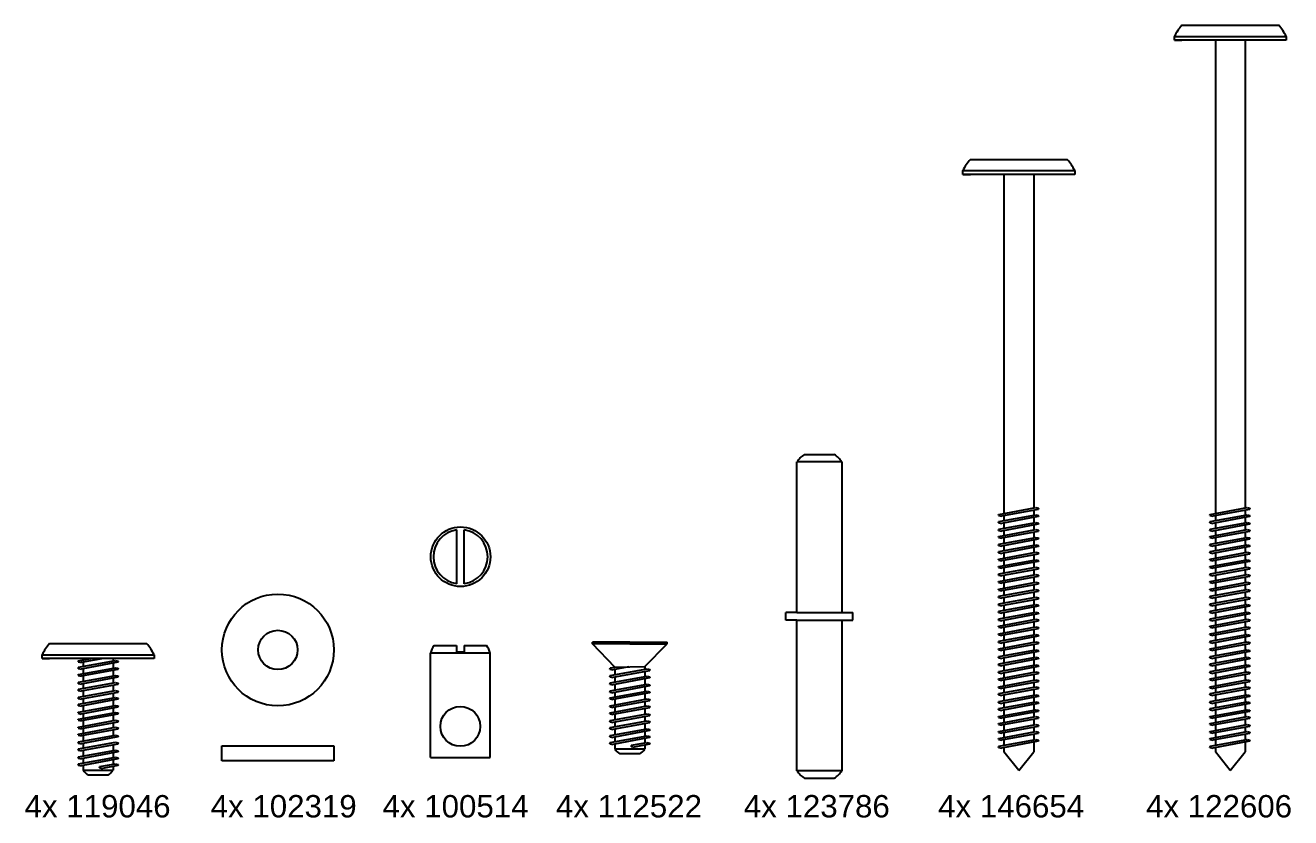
# Model space of a CAD drawing. Header units: millimetres. Extents: x -29 to 1292, y 25 to 454.
# Drawn here: x 33.96 to 50.92, y 242.59 to 253.22 of the extents above; entities that cross this region are included whole.
import ezdxf

# ---------------------------------------------------------------- set-up
doc = ezdxf.new("R2010")
doc.units = ezdxf.units.MM
doc.layers.get('0').update_dxf_attribs({"color": 70})
doc.layers.add('VITIGIUSTO', color=61, linetype='Continuous')
doc.styles.get("Standard").update_dxf_attribs({"font": 'arial.ttf'})

msp = doc.modelspace()

# ---------------------------------------------------------------- linework, layer by layer
at = {"layer": 'VITIGIUSTO'}
for p, q in [((49.462, 253.219), (50.762, 253.219)), ((49.362, 253.019), (49.362, 253.069)), ((49.362, 253.019), (49.362, 253.069)), ((49.362, 253.069), (50.862, 253.069)), ((50.862, 253.019), (49.362, 253.019)), ((49.362, 253.019), (49.462, 253.019)), ((49.912, 253.019), (49.912, 246.67)), ((50.312, 253.019), (50.312, 246.743)), ((50.862, 253.069), (50.862, 253.019)), ((46.627, 251.419), (47.927, 251.419)), ((46.527, 251.219), (46.527, 251.269)), ((46.527, 251.219), (46.527, 251.269)), ((46.527, 251.269), (48.027, 251.269)), ((48.027, 251.269), (48.027, 251.219)), ((48.027, 251.219), (46.527, 251.219)), ((46.527, 251.219), (46.627, 251.219)), ((47.077, 251.219), (47.077, 246.67)), ((47.477, 251.219), (47.477, 246.743)), ((44.303, 245.339), (44.303, 247.36)), ((44.903, 247.36), (44.303, 247.36)), ((44.403, 247.46), (44.803, 247.46)), ((44.903, 247.36), (44.903, 245.339)), ((47.004, 246.641), (47.008, 246.657)), ((47.008, 246.657), (47.503, 246.748)), ((47.536, 246.724), (47.044, 246.632)), ((47.477, 246.713), (47.477, 246.647)), ((47.503, 246.748), (47.539, 246.74)), ((47.539, 246.74), (47.536, 246.724)), ((49.839, 246.641), (49.843, 246.657)), ((49.843, 246.657), (50.338, 246.748)), ((50.37, 246.724), (49.879, 246.632)), ((50.312, 246.713), (50.312, 246.647)), ((50.338, 246.748), (50.374, 246.74)), ((50.374, 246.74), (50.37, 246.724)), ((47.004, 246.641), (47.044, 246.632)), ((47.004, 246.545), (47.008, 246.561)), ((47.004, 246.545), (47.044, 246.536)), ((47.008, 246.561), (47.503, 246.652)), ((47.008, 246.457), (47.503, 246.548)), ((47.536, 246.627), (47.044, 246.536)), ((47.536, 246.524), (47.044, 246.432)), ((47.077, 246.638), (47.077, 246.574)), ((47.077, 246.542), (47.077, 246.47)), ((47.477, 246.616), (47.477, 246.543)), ((47.477, 246.513), (47.477, 246.447)), ((47.503, 246.652), (47.539, 246.643)), ((47.503, 246.548), (47.539, 246.54)), ((47.539, 246.643), (47.536, 246.627)), ((47.539, 246.54), (47.536, 246.524)), ((49.839, 246.641), (49.879, 246.632)), ((49.839, 246.545), (49.843, 246.561)), ((49.839, 246.545), (49.879, 246.536)), ((49.843, 246.561), (50.338, 246.652)), ((49.843, 246.457), (50.338, 246.548)), ((50.37, 246.627), (49.879, 246.536)), ((50.37, 246.524), (49.879, 246.432)), ((49.912, 246.638), (49.912, 246.574)), ((49.912, 246.542), (49.912, 246.47)), ((50.312, 246.616), (50.312, 246.543)), ((50.312, 246.513), (50.312, 246.447)), ((50.338, 246.652), (50.374, 246.643)), ((50.338, 246.548), (50.374, 246.54)), ((50.374, 246.643), (50.37, 246.627)), ((50.374, 246.54), (50.37, 246.524)), ((39.743, 245.727), (39.743, 246.448)), ((39.843, 245.727), (39.843, 246.448)), ((47.004, 246.441), (47.008, 246.457)), ((47.004, 246.441), (47.044, 246.432)), ((47.004, 246.345), (47.008, 246.361)), ((47.004, 246.345), (47.044, 246.336)), ((47.008, 246.361), (47.503, 246.452)), ((47.008, 246.257), (47.503, 246.348)), ((47.536, 246.427), (47.044, 246.336)), ((47.536, 246.324), (47.044, 246.232)), ((47.077, 246.438), (47.077, 246.374)), ((47.077, 246.342), (47.077, 246.27)), ((47.477, 246.416), (47.477, 246.343)), ((47.503, 246.452), (47.539, 246.443)), ((47.503, 246.348), (47.539, 246.34)), ((47.539, 246.443), (47.536, 246.427)), ((47.539, 246.34), (47.536, 246.324)), ((49.839, 246.441), (49.843, 246.457)), ((49.839, 246.441), (49.879, 246.432)), ((49.839, 246.345), (49.843, 246.361)), ((49.839, 246.345), (49.879, 246.336)), ((49.843, 246.361), (50.338, 246.452)), ((49.843, 246.257), (50.338, 246.348)), ((50.37, 246.427), (49.879, 246.336)), ((50.37, 246.324), (49.879, 246.232)), ((49.912, 246.438), (49.912, 246.374)), ((49.912, 246.342), (49.912, 246.27)), ((50.312, 246.416), (50.312, 246.343)), ((50.338, 246.452), (50.374, 246.443)), ((50.338, 246.348), (50.374, 246.34)), ((50.374, 246.443), (50.37, 246.427)), ((50.374, 246.34), (50.37, 246.324)), ((47.004, 246.241), (47.008, 246.257)), ((47.004, 246.241), (47.044, 246.232)), ((47.004, 246.142), (47.008, 246.157)), ((47.008, 246.157), (47.503, 246.248)), ((47.008, 246.057), (47.503, 246.148)), ((47.536, 246.224), (47.044, 246.132)), ((47.077, 246.238), (47.077, 246.17)), ((47.477, 246.313), (47.477, 246.243)), ((47.477, 246.213), (47.477, 246.143)), ((47.503, 246.248), (47.539, 246.24)), ((47.503, 246.148), (47.539, 246.14)), ((47.539, 246.24), (47.536, 246.224)), ((49.839, 246.241), (49.843, 246.257)), ((49.839, 246.241), (49.879, 246.232)), ((49.839, 246.142), (49.843, 246.157)), ((49.843, 246.157), (50.338, 246.248)), ((49.843, 246.057), (50.338, 246.148)), ((50.37, 246.224), (49.879, 246.132)), ((49.912, 246.238), (49.912, 246.17)), ((50.312, 246.313), (50.312, 246.243)), ((50.312, 246.213), (50.312, 246.143)), ((50.338, 246.248), (50.374, 246.24)), ((50.338, 246.148), (50.374, 246.14)), ((50.374, 246.24), (50.37, 246.224)), ((47.004, 246.142), (47.044, 246.132)), ((47.004, 246.041), (47.008, 246.057)), ((47.004, 246.041), (47.044, 246.032)), ((47.008, 245.958), (47.503, 246.049)), ((47.536, 246.124), (47.044, 246.032)), ((47.536, 246.024), (47.044, 245.933)), ((47.077, 246.138), (47.077, 246.07)), ((47.077, 246.038), (47.077, 245.971)), ((47.477, 246.113), (47.477, 246.044)), ((47.477, 246.013), (47.477, 245.943)), ((47.503, 246.049), (47.539, 246.04)), ((47.539, 246.14), (47.536, 246.124)), ((47.539, 246.04), (47.536, 246.024)), ((49.839, 246.142), (49.879, 246.132)), ((49.839, 246.041), (49.843, 246.057)), ((49.839, 246.041), (49.879, 246.032)), ((49.843, 245.958), (50.338, 246.049)), ((50.37, 246.124), (49.879, 246.032)), ((50.37, 246.024), (49.879, 245.933)), ((49.912, 246.138), (49.912, 246.07)), ((49.912, 246.038), (49.912, 245.971)), ((50.312, 246.113), (50.312, 246.044)), ((50.312, 246.013), (50.312, 245.943)), ((50.338, 246.049), (50.374, 246.04)), ((50.374, 246.14), (50.37, 246.124)), ((50.374, 246.04), (50.37, 246.024)), ((47.004, 245.942), (47.008, 245.958)), ((47.004, 245.942), (47.044, 245.933)), ((47.004, 245.841), (47.008, 245.857)), ((47.004, 245.841), (47.044, 245.832)), ((47.008, 245.857), (47.503, 245.948)), ((47.008, 245.758), (47.503, 245.849)), ((47.536, 245.924), (47.044, 245.832)), ((47.536, 245.824), (47.044, 245.733)), ((47.077, 245.939), (47.077, 245.87)), ((47.077, 245.838), (47.077, 245.771)), ((47.477, 245.913), (47.477, 245.844)), ((47.477, 245.813), (47.477, 245.741)), ((47.503, 245.948), (47.539, 245.94)), ((47.503, 245.849), (47.539, 245.84)), ((47.539, 245.94), (47.536, 245.924)), ((47.539, 245.84), (47.536, 245.824)), ((49.839, 245.942), (49.843, 245.958)), ((49.839, 245.942), (49.879, 245.933)), ((49.839, 245.841), (49.843, 245.857)), ((49.839, 245.841), (49.879, 245.832)), ((49.843, 245.857), (50.338, 245.948)), ((49.843, 245.758), (50.338, 245.849)), ((50.37, 245.924), (49.879, 245.832)), ((50.37, 245.824), (49.879, 245.733)), ((49.912, 245.939), (49.912, 245.87)), ((49.912, 245.838), (49.912, 245.771)), ((50.312, 245.913), (50.312, 245.844)), ((50.312, 245.813), (50.312, 245.741)), ((50.338, 245.948), (50.374, 245.94)), ((50.338, 245.849), (50.374, 245.84)), ((50.374, 245.94), (50.37, 245.924)), ((50.374, 245.84), (50.37, 245.824)), ((47.004, 245.742), (47.008, 245.758)), ((47.004, 245.742), (47.044, 245.733)), ((47.004, 245.639), (47.008, 245.655)), ((47.004, 245.639), (47.044, 245.63)), ((47.008, 245.655), (47.503, 245.746)), ((47.008, 245.558), (47.503, 245.649)), ((47.536, 245.721), (47.044, 245.63)), ((47.077, 245.739), (47.077, 245.668)), ((47.477, 245.71), (47.477, 245.644)), ((47.503, 245.746), (47.539, 245.737)), ((47.503, 245.649), (47.539, 245.64)), ((47.539, 245.737), (47.536, 245.721)), ((47.539, 245.64), (47.536, 245.624)), ((49.839, 245.742), (49.843, 245.758)), ((49.839, 245.742), (49.879, 245.733)), ((49.839, 245.639), (49.843, 245.655)), ((49.839, 245.639), (49.879, 245.63)), ((49.843, 245.655), (50.338, 245.746)), ((49.843, 245.558), (50.338, 245.649)), ((50.37, 245.721), (49.879, 245.63)), ((49.912, 245.739), (49.912, 245.668)), ((50.312, 245.71), (50.312, 245.644)), ((50.338, 245.746), (50.374, 245.737)), ((50.338, 245.649), (50.374, 245.64)), ((50.374, 245.737), (50.37, 245.721)), ((50.374, 245.64), (50.37, 245.624)), ((47.004, 245.542), (47.008, 245.558)), ((47.004, 245.542), (47.044, 245.533)), ((47.008, 245.455), (47.503, 245.546)), ((47.536, 245.624), (47.044, 245.533)), ((47.536, 245.521), (47.044, 245.43)), ((47.077, 245.636), (47.077, 245.571)), ((47.077, 245.539), (47.077, 245.468)), ((47.477, 245.613), (47.477, 245.541)), ((47.477, 245.51), (47.477, 245.444)), ((47.503, 245.546), (47.539, 245.537)), ((47.539, 245.537), (47.536, 245.521)), ((49.839, 245.542), (49.843, 245.558)), ((49.839, 245.542), (49.879, 245.533)), ((49.843, 245.455), (50.338, 245.546)), ((50.37, 245.624), (49.879, 245.533)), ((50.37, 245.521), (49.879, 245.43)), ((49.912, 245.636), (49.912, 245.571)), ((49.912, 245.539), (49.912, 245.468)), ((50.312, 245.613), (50.312, 245.541)), ((50.312, 245.51), (50.312, 245.444)), ((50.338, 245.546), (50.374, 245.537)), ((50.374, 245.537), (50.37, 245.521)), ((44.303, 245.339), (44.153, 245.339)), ((44.153, 245.239), (44.153, 245.339)), ((44.303, 245.339), (44.903, 245.339)), ((44.903, 245.339), (45.053, 245.339)), ((45.053, 245.239), (45.053, 245.339)), ((47.004, 245.439), (47.008, 245.455)), ((47.004, 245.439), (47.044, 245.43)), ((47.004, 245.342), (47.008, 245.358)), ((47.004, 245.342), (47.044, 245.333)), ((47.008, 245.358), (47.503, 245.449)), ((47.008, 245.255), (47.503, 245.346)), ((47.536, 245.424), (47.044, 245.333)), ((47.536, 245.321), (47.044, 245.23)), ((47.077, 245.436), (47.077, 245.371)), ((47.077, 245.339), (47.077, 245.268)), ((47.477, 245.413), (47.477, 245.341)), ((47.477, 245.31), (47.477, 245.244)), ((47.503, 245.449), (47.539, 245.44)), ((47.503, 245.346), (47.539, 245.337)), ((47.539, 245.44), (47.536, 245.424)), ((47.539, 245.337), (47.536, 245.321)), ((49.839, 245.439), (49.843, 245.455)), ((49.839, 245.439), (49.879, 245.43)), ((49.839, 245.342), (49.843, 245.358)), ((49.839, 245.342), (49.879, 245.333)), ((49.843, 245.358), (50.338, 245.449)), ((49.843, 245.255), (50.338, 245.346)), ((50.37, 245.424), (49.879, 245.333)), ((50.37, 245.321), (49.879, 245.23)), ((49.912, 245.436), (49.912, 245.371)), ((49.912, 245.339), (49.912, 245.268)), ((50.312, 245.413), (50.312, 245.341)), ((50.312, 245.31), (50.312, 245.244)), ((50.338, 245.449), (50.374, 245.44)), ((50.338, 245.346), (50.374, 245.337)), ((50.374, 245.44), (50.37, 245.424)), ((50.374, 245.337), (50.37, 245.321)), ((44.303, 245.239), (44.153, 245.239)), ((44.303, 243.218), (44.303, 245.239)), ((44.303, 245.239), (44.903, 245.239)), ((44.903, 245.239), (44.903, 243.218)), ((44.903, 245.239), (45.053, 245.239)), ((47.004, 245.239), (47.008, 245.255)), ((47.004, 245.239), (47.044, 245.23)), ((47.004, 245.142), (47.008, 245.158)), ((47.004, 245.142), (47.044, 245.133)), ((47.008, 245.158), (47.503, 245.249)), ((47.008, 245.055), (47.503, 245.146)), ((47.536, 245.224), (47.044, 245.133)), ((47.077, 245.236), (47.077, 245.171)), ((47.077, 245.139), (47.077, 245.068)), ((47.477, 245.213), (47.477, 245.141)), ((47.503, 245.249), (47.539, 245.24)), ((47.503, 245.146), (47.539, 245.137)), ((47.539, 245.24), (47.536, 245.224)), ((47.539, 245.137), (47.536, 245.121)), ((49.839, 245.239), (49.843, 245.255)), ((49.839, 245.239), (49.879, 245.23)), ((49.839, 245.142), (49.843, 245.158)), ((49.839, 245.142), (49.879, 245.133)), ((49.843, 245.158), (50.338, 245.249)), ((49.843, 245.055), (50.338, 245.146)), ((50.37, 245.224), (49.879, 245.133)), ((49.912, 245.236), (49.912, 245.171)), ((49.912, 245.139), (49.912, 245.068)), ((50.312, 245.213), (50.312, 245.141)), ((50.338, 245.249), (50.374, 245.24)), ((50.338, 245.146), (50.374, 245.137)), ((50.374, 245.24), (50.37, 245.224)), ((50.374, 245.137), (50.37, 245.121)), ((47.004, 245.039), (47.008, 245.055)), ((47.004, 245.039), (47.044, 245.03)), ((47.008, 244.954), (47.503, 245.045)), ((47.536, 245.121), (47.044, 245.03)), ((47.536, 245.021), (47.044, 244.929)), ((47.077, 245.036), (47.077, 244.967)), ((47.477, 245.11), (47.477, 245.04)), ((47.477, 245.01), (47.477, 244.941)), ((47.503, 245.045), (47.539, 245.037)), ((47.539, 245.037), (47.536, 245.021)), ((49.839, 245.039), (49.843, 245.055)), ((49.839, 245.039), (49.879, 245.03)), ((49.843, 244.954), (50.338, 245.045)), ((50.37, 245.121), (49.879, 245.03)), ((50.37, 245.021), (49.879, 244.929)), ((49.912, 245.036), (49.912, 244.967)), ((50.312, 245.11), (50.312, 245.04)), ((50.312, 245.01), (50.312, 244.941)), ((50.338, 245.045), (50.374, 245.037)), ((50.374, 245.037), (50.37, 245.021)), ((34.284, 244.924), (35.584, 244.924)), ((39.389, 243.396), (39.389, 244.796)), ((40.189, 244.796), (39.389, 244.796)), ((39.439, 244.896), (39.739, 244.896)), ((39.739, 244.896), (39.739, 244.806)), ((39.839, 244.806), (39.739, 244.806)), ((39.839, 244.896), (39.839, 244.806)), ((39.839, 244.896), (40.139, 244.896)), ((40.189, 243.396), (40.189, 244.796)), ((42.062, 244.944), (41.562, 244.944)), ((41.562, 244.919), (41.562, 244.944)), ((42.062, 244.919), (41.562, 244.919)), ((41.862, 244.607), (41.562, 244.919)), ((42.062, 244.944), (42.562, 244.944)), ((42.062, 244.919), (42.562, 244.919)), ((42.262, 244.614), (42.562, 244.919)), ((42.562, 244.919), (42.562, 244.944)), ((47.004, 244.939), (47.008, 244.954)), ((47.004, 244.939), (47.044, 244.929)), ((47.004, 244.839), (47.008, 244.855)), ((47.004, 244.839), (47.044, 244.83)), ((47.008, 244.855), (47.503, 244.946)), ((47.008, 244.749), (47.503, 244.839)), ((47.536, 244.921), (47.044, 244.83)), ((47.536, 244.815), (47.044, 244.724)), ((47.077, 244.936), (47.077, 244.868)), ((47.077, 244.836), (47.077, 244.761)), ((47.477, 244.91), (47.477, 244.834)), ((47.477, 244.804), (47.477, 244.737)), ((47.503, 244.946), (47.539, 244.937)), ((47.503, 244.839), (47.539, 244.831)), ((47.539, 244.937), (47.536, 244.921)), ((47.539, 244.831), (47.536, 244.815)), ((49.839, 244.939), (49.843, 244.954)), ((49.839, 244.939), (49.879, 244.929)), ((49.839, 244.839), (49.843, 244.855)), ((49.839, 244.839), (49.879, 244.83)), ((49.843, 244.855), (50.338, 244.946)), ((49.843, 244.749), (50.338, 244.839)), ((50.37, 244.921), (49.879, 244.83)), ((50.37, 244.815), (49.879, 244.724)), ((49.912, 244.936), (49.912, 244.868)), ((49.912, 244.836), (49.912, 244.761)), ((50.312, 244.91), (50.312, 244.834)), ((50.312, 244.804), (50.312, 244.737)), ((50.338, 244.946), (50.374, 244.937)), ((50.338, 244.839), (50.374, 244.831)), ((50.374, 244.937), (50.37, 244.921)), ((50.374, 244.831), (50.37, 244.815)), ((34.184, 244.724), (34.184, 244.774)), ((34.184, 244.724), (34.184, 244.774)), ((34.184, 244.774), (35.684, 244.774)), ((35.684, 244.724), (34.184, 244.724)), ((34.184, 244.724), (34.284, 244.724)), ((34.666, 244.677), (34.67, 244.693)), ((34.666, 244.677), (34.706, 244.668)), ((34.67, 244.693), (34.838, 244.724)), ((34.67, 244.606), (35.165, 244.697)), ((35.006, 244.724), (34.706, 244.668)), ((35.197, 244.673), (34.706, 244.581)), ((34.734, 244.724), (34.734, 244.705)), ((34.734, 244.673), (34.734, 244.618)), ((35.084, 244.724), (34.784, 244.724)), ((35.134, 244.724), (35.134, 244.691)), ((35.134, 244.661), (35.134, 244.594)), ((35.165, 244.697), (35.201, 244.689)), ((35.201, 244.689), (35.197, 244.673)), ((35.684, 244.774), (35.684, 244.724)), ((47.004, 244.733), (47.008, 244.749)), ((47.004, 244.733), (47.044, 244.724)), ((47.004, 244.636), (47.008, 244.651)), ((47.004, 244.636), (47.044, 244.626)), ((47.008, 244.651), (47.503, 244.742)), ((47.008, 244.549), (47.503, 244.639)), ((47.536, 244.718), (47.044, 244.626)), ((47.077, 244.73), (47.077, 244.664)), ((47.077, 244.632), (47.077, 244.561)), ((47.477, 244.707), (47.477, 244.634)), ((47.503, 244.742), (47.539, 244.734)), ((47.503, 244.639), (47.539, 244.631)), ((47.539, 244.734), (47.536, 244.718)), ((47.539, 244.631), (47.536, 244.615)), ((49.839, 244.733), (49.843, 244.749)), ((49.839, 244.733), (49.879, 244.724)), ((49.839, 244.636), (49.843, 244.651)), ((49.839, 244.636), (49.879, 244.626)), ((49.843, 244.651), (50.338, 244.742)), ((49.843, 244.549), (50.338, 244.639)), ((50.37, 244.718), (49.879, 244.626)), ((49.912, 244.73), (49.912, 244.664)), ((49.912, 244.632), (49.912, 244.561)), ((50.312, 244.707), (50.312, 244.634)), ((50.338, 244.742), (50.374, 244.734)), ((50.338, 244.639), (50.374, 244.631)), ((50.374, 244.734), (50.37, 244.718)), ((50.374, 244.631), (50.37, 244.615)), ((34.666, 244.59), (34.67, 244.606)), ((34.666, 244.59), (34.706, 244.581)), ((34.666, 244.493), (34.67, 244.509)), ((34.666, 244.493), (34.706, 244.484)), ((34.67, 244.509), (35.165, 244.6)), ((34.67, 244.406), (35.165, 244.497)), ((35.197, 244.576), (34.706, 244.484)), ((35.197, 244.473), (34.706, 244.381)), ((34.734, 244.587), (34.734, 244.521)), ((34.734, 244.489), (34.734, 244.418)), ((35.134, 244.564), (35.134, 244.491)), ((35.134, 244.461), (35.134, 244.395)), ((35.165, 244.6), (35.201, 244.592)), ((35.165, 244.497), (35.201, 244.489)), ((35.201, 244.592), (35.197, 244.576)), ((35.201, 244.489), (35.197, 244.473)), ((41.794, 244.58), (41.798, 244.596)), ((41.794, 244.58), (41.834, 244.57)), ((41.794, 244.477), (41.798, 244.493)), ((41.794, 244.477), (41.834, 244.468)), ((41.798, 244.596), (41.862, 244.607)), ((41.798, 244.493), (42.293, 244.583)), ((41.798, 244.396), (42.293, 244.487)), ((42.049, 244.61), (41.834, 244.57)), ((42.325, 244.559), (41.834, 244.468)), ((42.325, 244.462), (41.834, 244.371)), ((41.862, 244.607), (42.262, 244.614)), ((41.862, 244.576), (41.862, 244.504)), ((41.862, 244.473), (41.862, 244.408)), ((42.262, 244.614), (42.262, 244.578)), ((42.262, 244.547), (42.262, 244.481)), ((42.262, 244.451), (42.262, 244.374)), ((42.293, 244.583), (42.329, 244.575)), ((42.293, 244.487), (42.329, 244.478)), ((42.329, 244.575), (42.325, 244.559)), ((42.329, 244.478), (42.325, 244.462)), ((47.004, 244.533), (47.008, 244.549)), ((47.004, 244.533), (47.044, 244.524)), ((47.004, 244.436), (47.008, 244.452)), ((47.008, 244.452), (47.503, 244.543)), ((47.536, 244.615), (47.044, 244.524)), ((47.536, 244.518), (47.044, 244.427)), ((47.077, 244.53), (47.077, 244.465)), ((47.477, 244.604), (47.477, 244.538)), ((47.477, 244.507), (47.477, 244.431)), ((47.503, 244.543), (47.539, 244.534)), ((47.539, 244.534), (47.536, 244.518)), ((49.839, 244.533), (49.843, 244.549)), ((49.839, 244.533), (49.879, 244.524)), ((49.839, 244.436), (49.843, 244.452)), ((49.843, 244.452), (50.338, 244.543)), ((50.37, 244.615), (49.879, 244.524)), ((50.37, 244.518), (49.879, 244.427)), ((49.912, 244.53), (49.912, 244.465)), ((50.312, 244.604), (50.312, 244.538)), ((50.312, 244.507), (50.312, 244.431)), ((50.338, 244.543), (50.374, 244.534)), ((50.374, 244.534), (50.37, 244.518)), ((34.666, 244.39), (34.67, 244.406)), ((34.666, 244.39), (34.706, 244.381)), ((34.666, 244.294), (34.67, 244.31)), ((34.666, 244.294), (34.706, 244.285)), ((34.67, 244.31), (35.165, 244.4)), ((34.67, 244.203), (35.165, 244.293)), ((35.197, 244.376), (34.706, 244.285)), ((34.734, 244.387), (34.734, 244.322)), ((34.734, 244.29), (34.734, 244.215)), ((35.134, 244.364), (35.134, 244.288)), ((35.165, 244.4), (35.201, 244.392)), ((35.165, 244.293), (35.201, 244.285)), ((35.201, 244.392), (35.197, 244.376)), ((35.201, 244.285), (35.197, 244.269)), ((41.794, 244.38), (41.798, 244.396)), ((41.794, 244.38), (41.834, 244.371)), ((41.794, 244.273), (41.798, 244.289)), ((41.798, 244.289), (42.293, 244.38)), ((41.798, 244.196), (42.293, 244.287)), ((42.325, 244.355), (41.834, 244.264)), ((41.862, 244.376), (41.862, 244.301)), ((42.262, 244.344), (42.262, 244.281)), ((42.293, 244.38), (42.329, 244.371)), ((42.293, 244.287), (42.329, 244.278)), ((42.329, 244.371), (42.325, 244.355)), ((47.004, 244.436), (47.044, 244.427)), ((47.004, 244.329), (47.008, 244.345)), ((47.004, 244.329), (47.044, 244.32)), ((47.008, 244.345), (47.503, 244.436)), ((47.008, 244.252), (47.503, 244.343)), ((47.536, 244.411), (47.044, 244.32)), ((47.536, 244.318), (47.044, 244.227)), ((47.077, 244.433), (47.077, 244.358)), ((47.077, 244.326), (47.077, 244.265)), ((47.477, 244.4), (47.477, 244.338)), ((47.477, 244.307), (47.477, 244.231)), ((47.503, 244.436), (47.539, 244.427)), ((47.503, 244.343), (47.539, 244.334)), ((47.539, 244.427), (47.536, 244.411)), ((47.539, 244.334), (47.536, 244.318)), ((49.839, 244.436), (49.879, 244.427)), ((49.839, 244.329), (49.843, 244.345)), ((49.839, 244.329), (49.879, 244.32)), ((49.843, 244.345), (50.338, 244.436)), ((49.843, 244.252), (50.338, 244.343)), ((50.37, 244.411), (49.879, 244.32)), ((50.37, 244.318), (49.879, 244.227)), ((49.912, 244.433), (49.912, 244.358)), ((49.912, 244.326), (49.912, 244.265)), ((50.312, 244.4), (50.312, 244.338)), ((50.312, 244.307), (50.312, 244.231)), ((50.338, 244.436), (50.374, 244.427)), ((50.338, 244.343), (50.374, 244.334)), ((50.374, 244.427), (50.37, 244.411)), ((50.374, 244.334), (50.37, 244.318)), ((34.666, 244.187), (34.67, 244.203)), ((34.666, 244.187), (34.706, 244.178)), ((34.67, 244.11), (35.165, 244.2)), ((35.197, 244.269), (34.706, 244.178)), ((35.197, 244.176), (34.706, 244.085)), ((34.734, 244.183), (34.734, 244.122)), ((35.134, 244.257), (35.134, 244.195)), ((35.134, 244.164), (35.134, 244.088)), ((35.165, 244.2), (35.201, 244.192)), ((35.201, 244.192), (35.197, 244.176)), ((41.794, 244.273), (41.834, 244.264)), ((41.794, 244.18), (41.798, 244.196)), ((41.794, 244.18), (41.834, 244.171)), ((41.798, 244.09), (42.293, 244.18)), ((42.325, 244.262), (41.834, 244.171)), ((42.325, 244.156), (41.834, 244.065)), ((41.862, 244.269), (41.862, 244.208)), ((41.862, 244.176), (41.862, 244.101)), ((42.262, 244.251), (42.262, 244.175)), ((42.262, 244.144), (42.262, 244.081)), ((42.293, 244.18), (42.329, 244.172)), ((42.329, 244.278), (42.325, 244.262)), ((42.329, 244.172), (42.325, 244.156)), ((47.004, 244.236), (47.008, 244.252)), ((47.004, 244.236), (47.044, 244.227)), ((47.004, 244.13), (47.008, 244.146)), ((47.004, 244.13), (47.044, 244.121)), ((47.008, 244.146), (47.503, 244.236)), ((47.008, 244.052), (47.503, 244.143)), ((47.536, 244.212), (47.044, 244.121)), ((47.536, 244.118), (47.044, 244.027)), ((47.077, 244.233), (47.077, 244.158)), ((47.077, 244.127), (47.077, 244.065)), ((47.477, 244.201), (47.477, 244.138)), ((47.503, 244.236), (47.539, 244.228)), ((47.503, 244.143), (47.539, 244.134)), ((47.539, 244.228), (47.536, 244.212)), ((47.539, 244.134), (47.536, 244.118)), ((49.839, 244.236), (49.843, 244.252)), ((49.839, 244.236), (49.879, 244.227)), ((49.839, 244.13), (49.843, 244.146)), ((49.839, 244.13), (49.879, 244.121)), ((49.843, 244.146), (50.338, 244.236)), ((49.843, 244.052), (50.338, 244.143)), ((50.37, 244.212), (49.879, 244.121)), ((50.37, 244.118), (49.879, 244.027)), ((49.912, 244.233), (49.912, 244.158)), ((49.912, 244.127), (49.912, 244.065)), ((50.312, 244.201), (50.312, 244.138)), ((50.338, 244.236), (50.374, 244.228)), ((50.338, 244.143), (50.374, 244.134)), ((50.374, 244.228), (50.37, 244.212)), ((50.374, 244.134), (50.37, 244.118)), ((34.666, 244.094), (34.67, 244.11)), ((34.666, 244.094), (34.706, 244.085)), ((34.666, 243.988), (34.67, 244.003)), ((34.666, 243.988), (34.706, 243.978)), ((34.67, 244.003), (35.165, 244.094)), ((34.67, 243.91), (35.165, 244)), ((35.197, 244.07), (34.706, 243.978)), ((35.197, 243.976), (34.706, 243.885)), ((34.734, 244.09), (34.734, 244.015)), ((34.734, 243.984), (34.734, 243.922)), ((35.134, 244.058), (35.134, 243.995)), ((35.134, 243.964), (35.134, 243.888)), ((35.165, 244.094), (35.201, 244.086)), ((35.165, 244), (35.201, 243.992)), ((35.201, 244.086), (35.197, 244.07)), ((35.201, 243.992), (35.197, 243.976)), ((41.794, 244.074), (41.798, 244.09)), ((41.794, 244.074), (41.834, 244.065)), ((41.794, 243.98), (41.798, 243.996)), ((41.794, 243.98), (41.834, 243.971)), ((41.798, 243.996), (42.293, 244.087)), ((41.798, 243.89), (42.293, 243.98)), ((42.325, 244.062), (41.834, 243.971)), ((42.325, 243.956), (41.834, 243.865)), ((41.862, 244.07), (41.862, 244.008)), ((41.862, 243.976), (41.862, 243.901)), ((42.262, 244.051), (42.262, 243.975)), ((42.262, 243.944), (42.262, 243.881)), ((42.293, 244.087), (42.329, 244.078)), ((42.293, 243.98), (42.329, 243.972)), ((42.329, 244.078), (42.325, 244.062)), ((42.329, 243.972), (42.325, 243.956)), ((47.004, 244.036), (47.008, 244.052)), ((47.004, 244.036), (47.044, 244.027)), ((47.004, 243.93), (47.008, 243.946)), ((47.008, 243.946), (47.503, 244.036)), ((47.008, 243.852), (47.503, 243.943)), ((47.536, 244.012), (47.044, 243.921)), ((47.077, 244.033), (47.077, 243.958)), ((47.477, 244.107), (47.477, 244.031)), ((47.477, 244.001), (47.477, 243.938)), ((47.503, 244.036), (47.539, 244.028)), ((47.503, 243.943), (47.539, 243.934)), ((47.539, 244.028), (47.536, 244.012)), ((49.839, 244.036), (49.843, 244.052)), ((49.839, 244.036), (49.879, 244.027)), ((49.839, 243.93), (49.843, 243.946)), ((49.843, 243.946), (50.338, 244.036)), ((49.843, 243.852), (50.338, 243.943)), ((50.37, 244.012), (49.879, 243.921)), ((49.912, 244.033), (49.912, 243.958)), ((50.312, 244.107), (50.312, 244.031)), ((50.312, 244.001), (50.312, 243.938)), ((50.338, 244.036), (50.374, 244.028)), ((50.338, 243.943), (50.374, 243.934)), ((50.374, 244.028), (50.37, 244.012)), ((34.666, 243.894), (34.67, 243.91)), ((34.666, 243.894), (34.706, 243.885)), ((34.666, 243.788), (34.67, 243.803)), ((34.666, 243.788), (34.706, 243.778)), ((34.67, 243.803), (35.165, 243.894)), ((34.67, 243.71), (35.165, 243.8)), ((35.197, 243.87), (34.706, 243.778)), ((35.197, 243.776), (34.706, 243.685)), ((34.734, 243.89), (34.734, 243.815)), ((34.734, 243.784), (34.734, 243.722)), ((35.134, 243.858), (35.134, 243.795)), ((35.165, 243.894), (35.201, 243.886)), ((35.165, 243.8), (35.201, 243.792)), ((35.201, 243.886), (35.197, 243.87)), ((35.201, 243.792), (35.197, 243.776)), ((41.794, 243.874), (41.798, 243.89)), ((41.794, 243.874), (41.834, 243.865)), ((41.794, 243.78), (41.798, 243.796)), ((41.794, 243.78), (41.834, 243.771)), ((41.798, 243.796), (42.293, 243.887)), ((41.798, 243.69), (42.293, 243.78)), ((42.325, 243.862), (41.834, 243.771)), ((41.862, 243.87), (41.862, 243.808)), ((41.862, 243.776), (41.862, 243.701)), ((42.262, 243.851), (42.262, 243.775)), ((42.293, 243.887), (42.329, 243.878)), ((42.293, 243.78), (42.329, 243.772)), ((42.329, 243.878), (42.325, 243.862)), ((42.329, 243.772), (42.325, 243.756)), ((47.004, 243.93), (47.044, 243.921)), ((47.004, 243.836), (47.008, 243.852)), ((47.004, 243.836), (47.044, 243.827)), ((47.008, 243.746), (47.503, 243.836)), ((47.536, 243.918), (47.044, 243.827)), ((47.536, 243.812), (47.044, 243.721)), ((47.077, 243.927), (47.077, 243.865)), ((47.077, 243.833), (47.077, 243.758)), ((47.477, 243.907), (47.477, 243.831)), ((47.477, 243.801), (47.477, 243.738)), ((47.503, 243.836), (47.539, 243.828)), ((47.539, 243.934), (47.536, 243.918)), ((47.539, 243.828), (47.536, 243.812)), ((49.839, 243.93), (49.879, 243.921)), ((49.839, 243.836), (49.843, 243.852)), ((49.839, 243.836), (49.879, 243.827)), ((49.843, 243.746), (50.338, 243.836)), ((50.37, 243.918), (49.879, 243.827)), ((50.37, 243.812), (49.879, 243.721)), ((49.912, 243.927), (49.912, 243.865)), ((49.912, 243.833), (49.912, 243.758)), ((50.312, 243.907), (50.312, 243.831)), ((50.312, 243.801), (50.312, 243.738)), ((50.338, 243.836), (50.374, 243.828)), ((50.374, 243.934), (50.37, 243.918)), ((50.374, 243.828), (50.37, 243.812)), ((34.666, 243.694), (34.67, 243.71)), ((34.666, 243.694), (34.706, 243.685)), ((34.666, 243.588), (34.67, 243.603)), ((34.67, 243.603), (35.165, 243.694)), ((35.197, 243.67), (34.706, 243.578)), ((34.734, 243.69), (34.734, 243.615)), ((35.134, 243.764), (35.134, 243.688)), ((35.165, 243.694), (35.201, 243.686)), ((35.201, 243.686), (35.197, 243.67)), ((41.794, 243.674), (41.798, 243.69)), ((41.794, 243.674), (41.834, 243.665)), ((41.798, 243.596), (42.293, 243.687)), ((42.325, 243.756), (41.834, 243.665)), ((42.325, 243.662), (41.834, 243.571)), ((41.862, 243.67), (41.862, 243.608)), ((42.262, 243.744), (42.262, 243.681)), ((42.262, 243.651), (42.262, 243.592)), ((42.293, 243.687), (42.329, 243.678)), ((42.329, 243.678), (42.325, 243.662)), ((47.004, 243.73), (47.008, 243.746)), ((47.004, 243.73), (47.044, 243.721)), ((47.004, 243.636), (47.008, 243.652)), ((47.004, 243.636), (47.044, 243.627)), ((47.008, 243.652), (47.503, 243.743)), ((47.008, 243.546), (47.503, 243.636)), ((47.536, 243.718), (47.044, 243.627)), ((47.536, 243.612), (47.044, 243.521)), ((47.077, 243.727), (47.077, 243.665)), ((47.077, 243.633), (47.077, 243.558)), ((47.477, 243.707), (47.477, 243.631)), ((47.503, 243.743), (47.539, 243.734)), ((47.503, 243.636), (47.539, 243.628)), ((47.539, 243.734), (47.536, 243.718)), ((47.539, 243.628), (47.536, 243.612)), ((49.839, 243.73), (49.843, 243.746)), ((49.839, 243.73), (49.879, 243.721)), ((49.839, 243.636), (49.843, 243.652)), ((49.839, 243.636), (49.879, 243.627)), ((49.843, 243.652), (50.338, 243.743)), ((49.843, 243.546), (50.338, 243.636)), ((50.37, 243.718), (49.879, 243.627)), ((50.37, 243.612), (49.879, 243.521)), ((49.912, 243.727), (49.912, 243.665)), ((49.912, 243.633), (49.912, 243.558)), ((50.312, 243.707), (50.312, 243.631)), ((50.338, 243.743), (50.374, 243.734)), ((50.338, 243.636), (50.374, 243.628)), ((50.374, 243.734), (50.37, 243.718)), ((50.374, 243.628), (50.37, 243.612)), ((34.666, 243.588), (34.706, 243.578)), ((34.666, 243.494), (34.67, 243.51)), ((34.666, 243.494), (34.706, 243.485)), ((34.67, 243.51), (35.165, 243.6)), ((34.67, 243.403), (35.165, 243.494)), ((35.197, 243.576), (34.706, 243.485)), ((35.197, 243.47), (34.706, 243.378)), ((34.734, 243.584), (34.734, 243.522)), ((34.734, 243.49), (34.734, 243.415)), ((35.134, 243.564), (35.134, 243.488)), ((35.134, 243.458), (35.134, 243.395)), ((35.165, 243.6), (35.201, 243.592)), ((35.165, 243.494), (35.201, 243.486)), ((35.201, 243.592), (35.197, 243.576)), ((35.201, 243.486), (35.197, 243.47)), ((36.594, 243.35), (36.594, 243.55)), ((36.594, 243.55), (38.094, 243.55)), ((38.094, 243.55), (38.094, 243.35)), ((41.794, 243.58), (41.798, 243.596)), ((41.794, 243.58), (41.834, 243.571)), ((41.862, 243.576), (41.862, 243.51)), ((41.862, 243.51), (42.262, 243.51)), ((42.195, 243.444), (41.928, 243.444)), ((42.081, 243.543), (42.084, 243.559)), ((42.081, 243.543), (42.121, 243.534)), ((42.084, 243.559), (42.291, 243.597)), ((42.325, 243.572), (42.121, 243.534)), ((42.262, 243.561), (42.262, 243.51)), ((42.291, 243.597), (42.329, 243.588)), ((42.329, 243.588), (42.325, 243.572)), ((47.004, 243.53), (47.008, 243.546)), ((47.004, 243.53), (47.044, 243.521)), ((47.077, 243.527), (47.077, 243.469)), ((47.277, 243.219), (47.077, 243.469)), ((47.277, 243.219), (47.477, 243.469)), ((47.477, 243.601), (47.477, 243.469)), ((49.839, 243.53), (49.843, 243.546)), ((49.839, 243.53), (49.879, 243.521)), ((49.912, 243.527), (49.912, 243.469)), ((50.112, 243.219), (49.912, 243.469)), ((50.112, 243.219), (50.312, 243.469)), ((50.312, 243.601), (50.312, 243.469)), ((34.666, 243.388), (34.67, 243.403)), ((34.666, 243.388), (34.706, 243.378)), ((34.666, 243.294), (34.67, 243.31)), ((34.666, 243.294), (34.706, 243.285)), ((34.67, 243.31), (35.165, 243.4)), ((35.197, 243.376), (34.706, 243.285)), ((34.734, 243.384), (34.734, 243.322)), ((34.734, 243.29), (34.734, 243.224)), ((34.952, 243.257), (34.956, 243.273)), ((34.956, 243.273), (35.162, 243.311)), ((35.197, 243.286), (34.993, 243.248)), ((35.134, 243.364), (35.134, 243.306)), ((35.134, 243.274), (35.134, 243.224)), ((35.162, 243.311), (35.201, 243.302)), ((35.165, 243.4), (35.201, 243.392)), ((35.201, 243.392), (35.197, 243.376)), ((35.201, 243.302), (35.197, 243.286)), ((38.094, 243.35), (36.594, 243.35)), ((39.389, 243.396), (40.189, 243.396)), ((34.734, 243.224), (35.134, 243.224)), ((35.067, 243.157), (34.8, 243.157)), ((34.952, 243.257), (34.993, 243.248)), ((44.903, 243.218), (44.303, 243.218)), ((44.403, 243.118), (44.803, 243.118)), ((44.403, 243.118), (44.803, 243.118))]:
    msp.add_line(p, q, dxfattribs=at)
for centre, radius in [((39.793, 246.088), 0.4), ((37.344, 244.838), 0.75), ((37.344, 244.838), 0.264), ((39.789, 243.813), 0.267)]:
    msp.add_circle(centre, radius, dxfattribs=at)
for centre, radius, start, end in [((49.937, 252.794), 0.637, 138.1799, 154.44), ((50.287, 252.794), 0.637, 25.56, 41.8201), ((47.102, 250.994), 0.637, 138.1799, 154.44), ((47.452, 250.994), 0.637, 25.56, 41.8201), ((44.562, 247.201), 0.303, 121.5211, 148.4789), ((44.645, 247.201), 0.303, 31.5211, 58.4789), ((39.793, 246.088), 0.364, 97.8951, 262.1049), ((39.793, 246.088), 0.364, 277.8951, 82.1049), ((34.759, 244.499), 0.637, 138.1799, 154.44), ((35.109, 244.499), 0.637, 25.56, 41.8201), ((39.602, 244.752), 0.217, 138.5218, 168.3481), ((39.976, 244.752), 0.217, 11.6519, 41.4782), ((42.034, 243.616), 0.202, 211.5211, 238.4789), ((42.089, 243.616), 0.202, 301.5211, 328.4789), ((34.906, 243.33), 0.202, 211.5211, 238.4789), ((34.961, 243.33), 0.202, 301.5211, 328.4789), ((44.562, 243.376), 0.303, 211.5211, 238.4789), ((44.645, 243.376), 0.303, 301.5211, 328.4789)]:
    msp.add_arc(centre, radius, start, end, dxfattribs=at)

# ---------------------------------------------------------------- texts
at = {"char_height": 0.3, "attachment_point": 1}
for s, insert in [('4x 119046', (33.948, 242.891)), ('4x 102319', (36.443, 242.891)), ('4x 100514', (38.747, 242.891)), ('4x 112522', (41.072, 242.891)), ('4x 123786', (43.59, 242.891)), ('4x 146654', (46.195, 242.891)), ('4x 122606', (48.983, 242.891))]:
    msp.add_mtext_dynamic_manual_height_columns(s, width=2.07564, gutter_width=12.5, heights=[0.0755], dxfattribs=dict(at, insert=insert))

doc.saveas('drawing.dxf')
